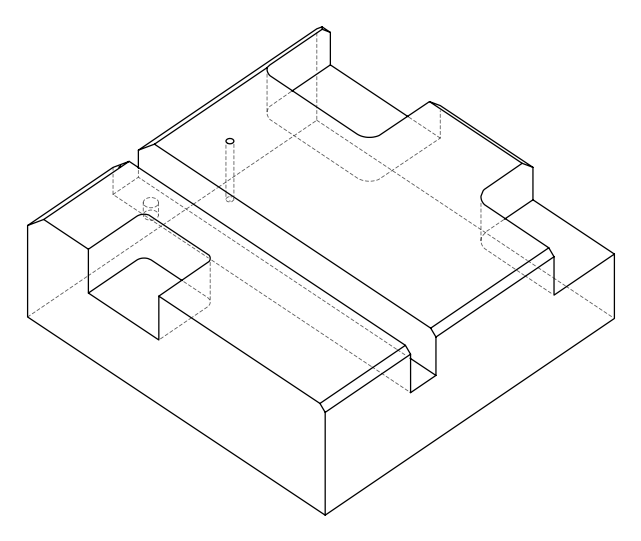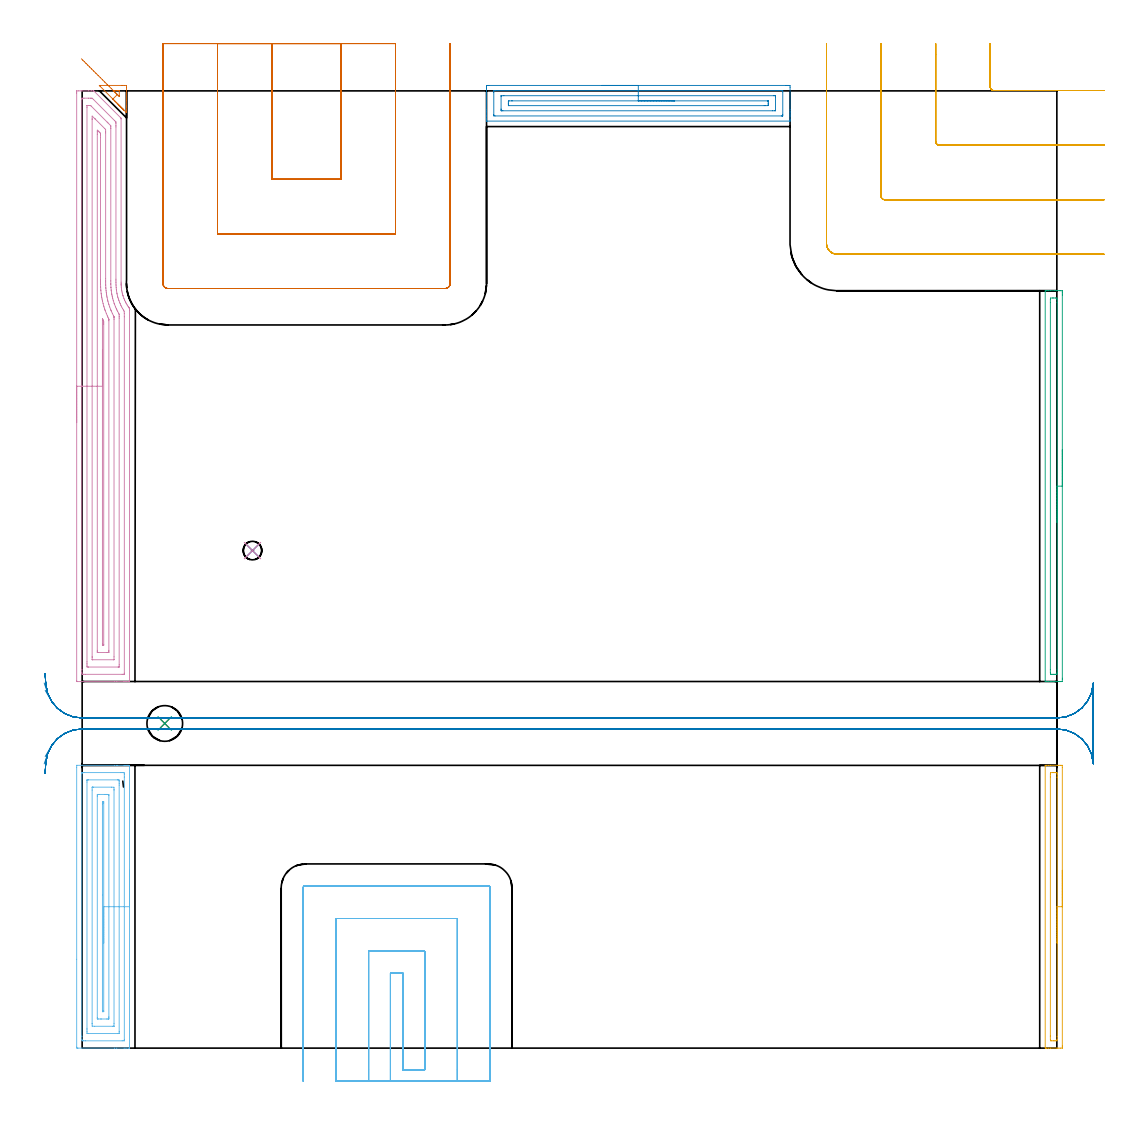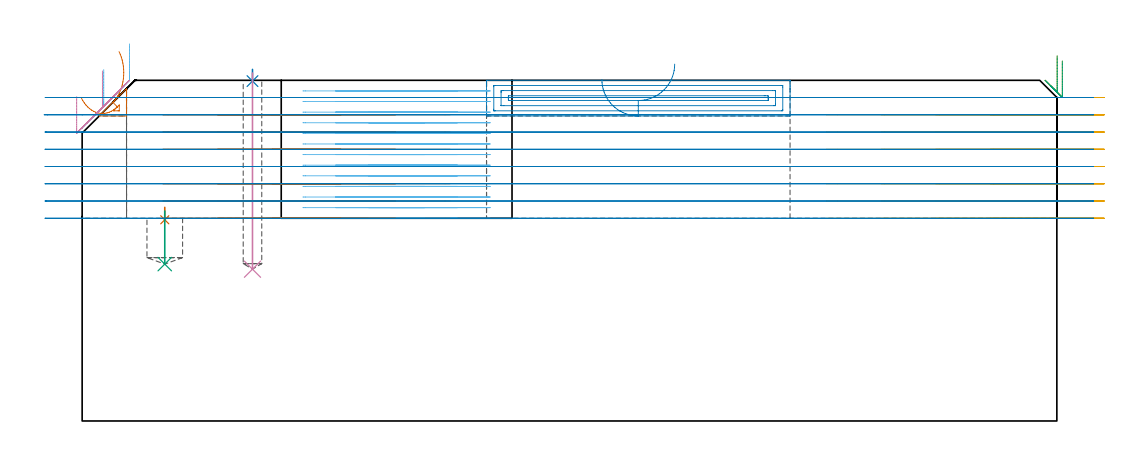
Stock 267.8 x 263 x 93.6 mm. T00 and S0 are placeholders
(PLAN: 14 operations, 6 tool changes, 60.7 min)
(1 SPOT_DRILL | STEP1POCKET | NXT0321_9005460120000 | 0.04 min | 4172 mm3)
(2 SPOT_DRILL_1 | STEP1POCKET_1 | NXT0321_9005460120000 | 0.03 min | 0 mm3)
(3 DRILL_BLIND_HOLE_INTO_CENTER | STEP1POCKET | NXT0301_069 | 0.07 min | 911 mm3)
(4 DRILL_BLIND_HOLE_INTO_CENTER_1 | STEP1POCKET_1 | UGT0301_446 | 0.22 min | 1031 mm3)
(5 AREA_MILL | FG_CHAMFER_SURFACE | UGT0205_001 | 1.42 min | 895 mm3)
(6 AREA_MILL_1 | FG_CHAMFER_SURFACE_1 | UGT0205_001 | 3.92 min | 8918 mm3)
(7 AREA_MILL_2 | FG_CHAMFER_SURFACE_2 | UGT0205_001 | 0.29 min | 833 mm3)
(8 AREA_MILL_3 | FG_CHAMFER_SURFACE_3 | UGT0205_001 | 2.88 min | 4565 mm3)
(9 AREA_MILL_4 | FG_CHAMFER_SURFACE_4 | UGT0205_001 | 1.89 min | 1258 mm3)
(10 AREA_MILL_5 | FG_CHAMFER_SURFACE_5 | UGT0205_001 | 7.41 min | 17303 mm3)
(11 MILL_CORNER_NOTCH_RECTANGULAR | CORNER_NOTCH_RECTANGULAR | UGT0201_094 | Follow Part, ap 5, ae 75% | 6.46 min | 150840 mm3)
(12 MILL_SLOT | SLOT_PARTIAL_RECTANGULAR | NXT0201_011 | Follow Part, ap 3, ae 75% | 15.15 min | 120886 mm3)
(13 MILL_SLOT_1 | SLOT_PARTIAL_RECTANGULAR_1 | UGT0201_094 | Follow Part, ap 5, ae 75% | 10.81 min | 238232 mm3)
(14 MILL_RECTANGULAR_SLOT | SLOT_RECTANGULAR | UGT0201_094 | Follow Part, ap 5, ae 75% | 10.08 min | 227685 mm3)
(TOOL NXT0321_9005460120000 | NC Spot Drill, 142deg, 12mm, Carbide, Uncoated | D12 PA142 FL30 Z2)
(TOOL NXT0301_069 | Carbide Drill 9.8mm [860.1-0980-029A1-MM 2214] | D9.8 PA140 FL47 Z2)
(TOOL UGT0301_446 | Carbide Drill 5.1 mm | D5.1 PA118 FL52 Z2)
(TOOL UGT0205_001 | Chamfer Mill 20 x 3 x 45 deg. | D20 FL50 Z2)
(TOOL UGT0201_094 | End mill 20 mm | D20 FL38 Z4)
(TOOL NXT0201_011 | ENDMILL 12mm [2P460-1200-NA 1630] | D12 FL38 Z6)
(OP 1 SPOT_DRILL)
G17 G21 G94 G90
T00 M6
G54
G17 G0 G90 X22.7 Y89.2 S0 M3
G43 Z103.6 H0
G94 G81 G98 Z55.278 F250. R58.7
G80
M5
M2
(OP 2 SPOT_DRILL_1)
G17 G21 G94 G90
T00 M6
G54
G17 G0 G90 X46.8 Y136.7 S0 M3
G43 Z103.6 H0
G94 G81 G98 Z93.38 F250. R96.6
G80
M5
M2
(OP 3 DRILL_BLIND_HOLE_INTO_CENTER)
G17 G21 G94 G90
T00 M6
G54
G17 G0 G90 X22.7 Y89.2 S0 M3
G43 Z103.6 H1
G94 G81 G98 Z43.1 F250. R57.7
G80
M5
M2
(OP 4 DRILL_BLIND_HOLE_INTO_CENTER_1)
G17 G21 G94 G90
T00 M6
G54
G17 G0 G90 X46.8 Y136.7 S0 M3
G43 Z103.6 H0
G94 G81 G98 Z41.7 F250. R95.6
G80
M5
M2
(OP 5 AREA_MILL)
G17 G21 G94 G90
T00 M6
G54
G17 G0 G90 X269.3 Y48.85 S1061 M3
G43 Z103.6 H0
Z98.9
G94 G1 Y48.812 Z98.028 F250.
Y48.698 Z97.164
Y48.509 Z96.312
Y48.247 Z95.48
Y47.913 Z94.674
Y47.51 Z93.9
Y47.042 Z93.164
Y46.51 Z92.472
Y45.921 Z91.829
Y45.278 Z91.24
Y44.586 Z90.708
Y43.85 Z90.24
Y43.076 Z89.837
Y42.27 Z89.503
Y41.438 Z89.241
Y40.587 Z89.052
Y39.722 Z88.938
Y38.85 Z88.9
X269.299 Y0.573 Z88.901
X269.294 Y0.009
X269.292 Y0.006 Z88.903
X268.73 Y0. Z89.464
X268.096 Z90.101
X267.84 Z90.357
X266.06 Z92.135
X265.547 Z92.651
X264.928 Z93.27
X264.636 Z93.555
X264.603 Y0.009 Z93.588
X264.6 Y0.128 Z93.6
Y77.572
X264.603 Y77.69 Z93.588
X264.634 Y77.692 Z93.558
X264.928 Y77.7 Z93.27
X265.547 Z92.652
X266.06 Z92.135
X268.096 Z90.101
X268.73 Y77.698 Z89.464
X269.292 Y77.695 Z88.903
X269.294 Y77.691 Z88.901
X269.299 Y77.127
X269.3 Y38.85 Z88.9
X267.886 Z90.314
Y3.198
X267.882 Y2.354 Z90.318
X267.88 Y2.314 Z90.32
X267.84 Y2.01 Z90.36
X267.301 Y2.002 Z90.899
X266.95 Z91.25
X266.41 Y2.003 Z91.79
X266.06 Y2.01 Z92.14
X266.021 Y2.354 Z92.179
X266.018 Y2.396 Z92.182
X266.014 Y3.244 Z92.186
Y3.29
Y74.502
X266.018 Y75.346 Z92.182
X266.02 Y75.386 Z92.18
X266.06 Y75.69 Z92.14
X266.599 Y75.698 Z91.601
X266.95 Y75.699 Z91.25
X267.49 Y75.697 Z90.71
X267.84 Y75.69 Z90.36
X267.879 Y75.346 Z90.321
X267.882 Y75.304 Z90.318
X267.886 Y74.456 Z90.314
Y74.41
Y38.85
Y37.978 Z90.352
Y37.114 Z90.466
Y36.262 Z90.655
Y35.43 Z90.917
Y34.624 Z91.251
Y33.85 Z91.654
Y33.114 Z92.123
Y32.422 Z92.654
Y31.779 Z93.243
Y31.19 Z93.886
Y30.659 Z94.578
Y30.19 Z95.314
Y29.787 Z96.088
Y29.453 Z96.894
Y29.191 Z97.726
Y29.002 Z98.578
Y28.888 Z99.443
Y28.85 Z100.314
G0 Z103.6
M5
M2
(OP 6 AREA_MILL_1)
G17 G21 G94 G90
T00 M6
G54
G17 G0 G90 X13. Y48.853 S1061 M3
G43 Z103.6 H0
G94 G1 Y48.815 Z102.728 F250.
Y48.701 Z101.863
Y48.512 Z101.012
Y48.25 Z100.18
Y47.916 Z99.374
Y47.513 Z98.6
Y47.045 Z97.864
Y46.514 Z97.172
Y45.924 Z96.529
Y45.281 Z95.939
Y44.589 Z95.408
Y43.853 Z94.94
Y43.079 Z94.537
Y42.273 Z94.203
Y41.441 Z93.941
Y40.59 Z93.752
Y39.725 Z93.638
Y38.853 Z93.6
Y0.128
X12.997 Y0.01 Z93.588
X12.965 Y0.008 Z93.557
X12.669 Y0. Z93.268
X12.049 Z92.648
X11.536 Z92.131
X9.499 Z90.097
X8.866 Z89.46
X-1.161 Z79.436
X-1.245 Y0.001 Z79.352
X-1.491 Y0.01 Z79.105
X-1.499 Y0.256 Z79.099
X-1.5 Y24.397 Z79.1
Y77.127
X-1.498 Y77.698 Z79.099
X-1.497 Y77.699 Z79.1
X8.866 Y77.7 Z89.46
X9.499 Z90.097
X9.756 Z90.353
X11.536 Z92.131
X12.049 Z92.648
X12.426 Z93.025
X12.67 Z93.269
X12.965 Y77.693 Z93.557
X12.976 Y77.69 Z93.567
X12.995 Y77.624 Z93.591
X13. Y77.572 Z93.6
Y38.853
X11.586 Z92.186
X11.585 Y2.304 Z92.185
X11.584 Y2.255 Z92.184
X11.581 Y2.156 Z92.181
X11.574 Y2.01 Z92.174
X11.536 Y2.008 Z92.136
X10.998 Y2.001 Z91.598
X0.854 Z81.454
X0.314 Y2.003 Z80.914
X-0.036 Y2.01 Z80.564
X-0.079 Y2.354 Z80.521
X-0.082 Y2.399 Z80.518
X-0.086 Y3.244 Z80.514
Y3.293
Y75.396
X-0.085 Y75.446 Z80.515
X-0.081 Y75.544 Z80.519
X-0.074 Y75.69 Z80.526
X-0.036 Y75.692 Z80.564
X0.502 Y75.699 Z81.102
X10.646 Z91.246
X11.186 Y75.697 Z91.786
X11.536 Y75.69 Z92.136
X11.579 Y75.346 Z92.179
X11.582 Y75.301 Z92.182
X11.586 Y74.456 Z92.186
Y74.407
Y38.853
X10.171 Z90.771
Y4.609
X10.169 Y4.134 Z90.769
X10.167 Y4.031 Z90.767
X10.165 Y4.014 Z90.765
X10.112 Y4.008 Z90.712
X10.024 Y4.003 Z90.624
X9.889 Y4. Z90.489
X9.756 Z90.356
X1.744 Y4.001 Z82.344
X1.61 Y4.003 Z82.21
X1.349 Y4.01 Z81.949
X1.335 Y4.134 Z81.935
X1.331 Y4.547 Z81.931
X1.329 Y5.024 Z81.929
X1.328 Y5.44 Z81.928
X1.329 Y73.091 Z81.929
X1.331 Y73.566 Z81.931
X1.333 Y73.669 Z81.933
X1.335 Y73.686 Z81.935
X1.388 Y73.692 Z81.988
X1.476 Y73.697 Z82.076
X1.611 Y73.7 Z82.211
X1.744 Z82.344
X9.756 Y73.699 Z90.356
X9.89 Y73.697 Z90.49
X10.151 Y73.69 Z90.751
X10.164 Y73.566 Z90.764
X10.169 Y73.153 Z90.769
X10.171 Y72.676 Z90.771
Y72.26
Y38.853
X8.757 Z89.357
Y6.804
X8.751 Y6.029 Z89.351
X8.749 Y6.01 Z89.349
X8.729 Y6.006 Z89.329
X8.679 Y6.002 Z89.279
X8.579 Y6. Z89.179
X8.378 Z88.978
X3.437 Y6.002 Z84.037
X2.75 Y6.027 Z83.35
X2.743 Y6.695 Z83.343
Y6.804
Y70.896
X2.749 Y71.671 Z83.349
X2.751 Y71.69 Z83.351
X2.771 Y71.694 Z83.371
X2.821 Y71.698 Z83.421
X2.921 Y71.7 Z83.521
X3.122 Z83.722
X8.063 Y71.698 Z88.663
X8.75 Y71.673 Z89.35
X8.757 Y71.005 Z89.357
Y70.896
Y38.853
X7.343 Z87.943
Y8.585
X7.342 Y8.328 Z87.942
X7.337 Y8.07 Z87.937
X7.334 Y8.01 Z87.934
X7.304 Y8.005 Z87.904
X7.231 Y8.002 Z87.831
X7.085 Y8. Z87.685
X6.78 Z87.38
X5.305 Z85.905
X4.999 Z85.599
X4.415 Y8.005 Z85.015
X4.221 Y8.01 Z84.821
X4.164 Y8.026 Z84.764
X4.16 Y8.155 Z84.76
X4.158 Y8.327 Z84.758
X4.157 Y69.115 Z84.757
X4.158 Y69.372 Z84.758
X4.163 Y69.63 Z84.763
X4.166 Y69.691 Z84.766
X4.196 Y69.695 Z84.796
X4.269 Y69.698 Z84.869
X4.415 Y69.7 Z85.015
X4.72 Z85.32
X6.195 Z86.795
X6.501 Z87.101
X7.085 Y69.695 Z87.685
X7.279 Y69.69 Z87.879
X7.336 Y69.674 Z87.936
X7.34 Y69.545 Z87.94
X7.342 Y69.373 Z87.942
X7.343 Y38.853 Z87.943
X5.929 Z86.529
X5.928 Y10.219 Z86.528
X5.927 Y10.099 Z86.527
X5.925 Y10.041 Z86.525
X5.923 Y10.019 Z86.523
X5.839 Y10.01 Z86.439
X5.667 Y10.003 Z86.267
X5.594 Y10.007 Z86.194
X5.582 Y10.009 Z86.182
X5.578 Y10.031 Z86.178
X5.574 Y10.096 Z86.174
X5.572 Y10.365 Z86.172
X5.571 Y42.033 Z86.171
X5.572 Y67.068 Z86.172
X5.574 Y67.335 Z86.174
X5.578 Y67.683 Z86.178
X5.834 Y67.696 Z86.434
X5.906 Y67.693 Z86.506
X5.918 Y67.691 Z86.518
X5.922 Y67.669 Z86.522
X5.926 Y67.605 Z86.526
X5.928 Y67.335 Z86.528
X5.929 Y38.853 Z86.529
Y37.982 Z86.567
Y37.117 Z86.681
Y36.265 Z86.87
Y35.433 Z87.132
Y34.627 Z87.466
Y33.853 Z87.869
Y33.117 Z88.337
Y32.425 Z88.868
Y31.782 Z89.458
Y31.193 Z90.101
Y30.662 Z90.793
Y30.193 Z91.529
Y29.79 Z92.303
Y29.456 Z93.109
Y29.194 Z93.941
Y29.005 Z94.792
Y28.891 Z95.657
Y28.853 Z96.529
G0 Z103.6
M5
M2
(OP 7 AREA_MILL_2)
G17 G21 G94 G90
T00 M6
G54
G17 G0 G90 X10.133 Y259.066 S1061 M3
G43 Z103.6 H0
Z101.48
G94 G1 X10.467 Y258.733 Z100.747 F250.
X10.754 Y258.445 Z99.975
X10.993 Y258.207 Z99.17
X11.181 Y258.018 Z98.34
X11.318 Y257.882 Z97.489
X11.401 Y257.799 Z96.624
X11.431 Y257.769 Z95.753
X11.407 Y257.793 Z94.881
X11.329 Y257.871 Z94.016
X11.198 Y258.001 Z93.163
X11.015 Y258.184 Z92.33
X10.782 Y258.418 Z91.522
X10.5 Y258.7 Z90.747
X10.171 Y259.029 Z90.009
X9.797 Y259.402 Z89.314
X9.383 Y259.817 Z88.668
X8.93 Y260.27 Z88.076
X8.442 Y260.758 Z87.542
X5.024 Y264.175 Z84.124
X4.861 Y264.337 Z83.96
X4.726 Y264.477 Z83.821
X4.717 Y264.494 Z83.803
X4.726 Y264.499 Z83.799
X10.968 Y264.5 Z83.8
X11.578 Y264.498 Z83.802
X12.181 Y264.493 Z83.804
X12.193 Y264.492 Z83.806
X12.2 Y263.891 Z84.406
Y260.32 Z87.975
Y258.885 Z89.411
Y258.535 Z89.761
Y257.834 Z90.466
Y257.517 Z90.783
X12.19 Y257.05 Z91.249
X12.058 Y257.148 Z91.151
X12.032 Y257.169 Z91.131
X8.442 Y260.758 Z87.542
X9.665 Y261.985 Z86.315
X9.545 Y262.105 Z86.195
X8.897 Y262.754 Z85.546
X8.659 Y262.998 Z85.302
X8.588 Y263.073 Z85.227
X8.722 Y263.081 Z85.219
X8.811 Y263.084 Z85.216
X9.878 Y263.085 Z85.215
X10.054 Y263.083 Z85.217
X10.17 Y263.079 Z85.221
X10.192 Y263.077 Z85.223
X10.195 Y263.073 Z85.227
X10.198 Y263.056 Z85.244
X10.199 Y262.998 Z85.302
Y261.698 Z86.602
X10.195 Y261.56 Z86.74
X10.191 Y261.472 Z86.828
X10.043 Y261.615 Z86.685
X9.79 Y261.86 Z86.44
X9.665 Y261.985 Z86.315
X9.145 Y262.503 Z85.843
X8.598 Y263.048 Z85.438
X8.028 Y263.616 Z85.101
X7.439 Y264.203 Z84.835
X6.836 Y264.803 Z84.643
X6.224 Y265.414 Z84.526
X5.606 Y266.029 Z84.485
X4.989 Y266.644 Z84.52
X4.376 Y267.254 Z84.63
X3.772 Y267.856 Z84.816
X3.182 Y268.444 Z85.075
X2.61 Y269.014 Z85.406
X2.061 Y269.561 Z85.806
X1.538 Y270.081 Z86.272
X1.046 Y270.571 Z86.801
X0.589 Y271.027 Z87.388
X0.17 Y271.444 Z88.029
X-0.208 Y271.821 Z88.719
G0 Z103.6
M5
M2
(OP 8 AREA_MILL_3)
G17 G21 G94 G90
T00 M6
G54
G17 G0 G90 X142.8 Y264.5 S1061 M3
G43 Z103.6 H0
Z93.8
G94 G1 X142.838 Z92.928 F250.
X142.952 Z92.064
X143.141 Z91.212
X143.403 Z90.38
X143.737 Z89.574
X144.14 Z88.8
X144.609 Z88.064
X145.14 Z87.372
X145.729 Z86.729
X146.372 Z86.14
X147.064 Z85.608
X147.8 Z85.14
X148.574 Z84.737
X149.38 Z84.403
X150.212 Z84.141
X151.064 Z83.952
X151.928 Z83.838
X152.8 Z83.8
X193.398
X193.885 Y264.499 Z83.801
X194.367 Y264.495 Z83.803
X194.491 Y264.492 Z83.806
X194.5 Y264.018 Z84.279
Y257.833 Z90.462
Y257.283 Z91.014
Y256.949 Z91.347
Y256.399 Z91.897
Y256.065 Z92.229
Y255.063 Z93.236
X194.493 Y254.714 Z93.577
X194.491 Y254.703 Z93.588
X194.331 Y254.7 Z93.6
X111.269
X111.108 Y254.702 Z93.588
X111.1 Y254.715 Z93.576
Y255.064 Z93.236
Y255.398 Z92.901
Y256.065 Z92.229
Y257.283 Z91.014
Y257.833 Z90.462
Y263.743 Z84.554
X111.103 Y264.018 Z84.279
X111.109 Y264.492 Z83.806
X111.233 Y264.495 Z83.803
X111.715 Y264.5 Z83.8
X152.8
Y263.086 Z85.214
X192.148 Y263.085 Z85.215
X192.487 Y263.079 Z85.221
X192.493 Y262.97 Z85.33
X192.499 Y262.738 Z85.562
Y256.553 Z91.747
X192.49 Y256.156 Z92.144
X192.485 Y256.12 Z92.18
X192.467 Y256.118 Z92.182
X192.415 Y256.115 Z92.185
X192.31 Y256.114 Z92.186
X192.099
X113.452 Y256.115 Z92.185
X113.113 Y256.121 Z92.179
X113.107 Y256.23 Z92.07
X113.101 Y256.462 Z91.838
Y262.647 Z85.653
X113.11 Y263.045 Z85.255
X113.115 Y263.08 Z85.22
X113.133 Y263.082 Z85.218
X113.185 Y263.085 Z85.215
X113.291 Y263.086 Z85.214
X113.502
X152.8
Y261.672 Z86.628
X190.005 Y261.671 Z86.629
X190.312 Y261.67 Z86.63
X190.414 Y261.668 Z86.632
X190.487 Y261.665 Z86.635
X190.493 Y261.553 Z86.747
X190.498 Y261.367 Z86.933
X190.5 Y261.182 Z87.118
X190.499 Y257.648 Z90.652
X190.495 Y257.585 Z90.715
X190.49 Y257.541 Z90.759
X190.464 Y257.535 Z90.765
X190.312 Y257.533 Z90.767
X189.726 Y257.529 Z90.771
X115.595
X115.288 Y257.53 Z90.77
X115.186 Y257.532 Z90.768
X115.113 Y257.535 Z90.765
X115.108 Y257.647 Z90.653
X115.102 Y257.833 Z90.467
X115.1 Y258.018 Z90.282
X115.101 Y261.552 Z86.748
X115.105 Y261.615 Z86.685
X115.11 Y261.659 Z86.641
X115.136 Y261.665 Z86.635
X115.288 Y261.667 Z86.633
X115.874 Y261.671 Z86.629
X152.8 Y261.672 Z86.628
Y260.257 Z88.043
X188.382
X188.433 Y260.256 Z88.044
X188.469 Y260.254 Z88.046
X188.485 Y260.251 Z88.049
X188.49 Y260.237 Z88.063
X188.495 Y260.034 Z88.266
X188.5 Y259.626 Z88.674
Y259.6 Z88.7
X188.494 Y259.171 Z89.129
X188.49 Y258.963 Z89.337
X188.291 Y258.949 Z89.351
X187.633 Y258.944 Z89.356
X187.404 Y258.943 Z89.357
X117.218
X117.167 Y258.944 Z89.356
X117.131 Y258.946 Z89.354
X117.115 Y258.949 Z89.351
X117.11 Y258.963 Z89.337
X117.105 Y259.166 Z89.134
X117.1 Y259.574 Z88.726
Y259.6 Z88.7
X117.106 Y260.029 Z88.271
X117.11 Y260.237 Z88.063
X117.31 Y260.251 Z88.049
X117.967 Y260.256 Z88.044
X118.196 Y260.257 Z88.043
X152.8
X153.672 Z88.081
X154.537 Z88.195
X155.388 Z88.383
X156.22 Z88.646
X157.026 Z88.98
X157.8 Z89.382
X158.536 Z89.851
X159.228 Z90.382
X159.871 Z90.972
X160.461 Z91.615
X160.992 Z92.307
X161.46 Z93.043
X161.863 Z93.816
X162.197 Z94.622
X162.459 Z95.454
X162.648 Z96.306
X162.762 Z97.171
X162.8 Z98.043
G0 Z103.6
M5
M2
(OP 9 AREA_MILL_4)
G17 G21 G94 G90
T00 M6
G54
G17 G0 G90 X269.3 Y164.4 S1061 M3
G43 Z103.6 H0
Z98.9
G94 G1 Y164.362 Z98.028 F250.
Y164.248 Z97.164
Y164.059 Z96.312
Y163.797 Z95.48
Y163.463 Z94.674
Y163.06 Z93.9
Y162.592 Z93.164
Y162.06 Z92.472
Y161.471 Z91.829
Y160.828 Z91.24
Y160.136 Z90.708
Y159.4 Z90.24
Y158.626 Z89.837
Y157.82 Z89.503
Y156.988 Z89.241
Y156.136 Z89.052
Y155.272 Z88.938
Y154.4 Z88.9
Y101.625
X269.299 Y101.304 Z88.901
X269.293 Y100.74 Z88.903
X269.291 Y100.708 Z88.905
X268.73 Y100.7 Z89.465
X268.442 Z89.753
X267.84 Z90.354
X267.265 Z90.932
X266.95 Z91.246
X266.375 Z91.821
X266.06 Z92.135
X265.45 Z92.75
X265.004 Z93.196
X264.644 Z93.547
X264.602 Y100.709 Z93.588
X264.6 Y100.858 Z93.6
Y207.942
X264.603 Y208.09 Z93.588
X264.642 Y208.093 Z93.549
X265.004 Y208.1 Z93.196
X265.43 Z92.77
X266.06 Z92.135
X267.265 Z90.932
X267.84 Z90.354
X268.442 Z89.753
X268.73 Y208.098 Z89.465
X269.291 Y208.092 Z88.905
X269.293 Y208.06 Z88.903
X269.299 Y207.496 Z88.901
X269.3 Y206.924 Z88.9
Y154.4
X267.886 Z90.314
Y103.935
X267.882 Y103.089 Z90.318
X267.88 Y103.049 Z90.32
X267.84 Y102.71 Z90.36
X267.335 Y102.702 Z90.865
X266.95 Z91.25
X266.445 Y102.703 Z91.755
X266.06 Y102.71 Z92.14
X266.02 Y103.089 Z92.18
X266.017 Y103.132 Z92.183
X266.014 Y103.981 Z92.186
Y104.027
Y204.865
X266.018 Y205.711 Z92.182
X266.02 Y205.751 Z92.18
X266.06 Y206.09 Z92.14
X266.565 Y206.098 Z91.635
X266.95 Z91.25
X267.455 Y206.097 Z90.745
X267.84 Y206.09 Z90.36
X267.88 Y205.711 Z90.32
X267.883 Y205.668 Z90.317
X267.886 Y204.819 Z90.314
Y204.773
Y154.4
Y153.528 Z90.352
Y152.664 Z90.466
Y151.812 Z90.655
Y150.98 Z90.917
Y150.174 Z91.251
Y149.4 Z91.654
Y148.664 Z92.123
Y147.972 Z92.654
Y147.329 Z93.243
Y146.74 Z93.886
Y146.208 Z94.578
Y145.74 Z95.314
Y145.337 Z96.088
Y145.003 Z96.894
Y144.741 Z97.726
Y144.552 Z98.578
Y144.438 Z99.443
Y144.4 Z100.314
G0 Z103.6
M5
M2
(OP 10 AREA_MILL_5)
G17 G21 G94 G90
T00 M6
G54
G17 G0 G90 X-1.5 Y171.85 S1061 M3
G43 Z103.6 H0
Z89.1
G94 G1 Y171.888 Z88.228 F250.
Y172.002 Z87.363
Y172.191 Z86.512
Y172.453 Z85.68
Y172.787 Z84.874
Y173.19 Z84.1
Y173.658 Z83.364
Y174.19 Z82.672
Y174.779 Z82.029
Y175.422 Z81.439
Y176.114 Z80.908
Y176.85 Z80.44
Y177.624 Z80.037
Y178.43 Z79.703
Y179.262 Z79.441
Y180.113 Z79.252
Y180.978 Z79.138
Y181.85 Z79.1
Y262.424
X-1.496 Y262.994
X-1.494 Y262.996 Z79.101
X-0.926 Y263. Z79.668
X-0.297 Z80.3
X-0.036 Z80.561
X1.744 Z82.339
X2.527 Z83.127
X3.079 Z83.679
X3.107 Y262.999 Z83.707
X3.198 Y262.99 Z83.797
X3.388 Y262.812 Z83.988
X10.656 Y255.543 Z91.255
X10.694 Y255.495 Z91.292
X10.7 Y255.302 Z91.3
X10.701 Y210.447
X10.705 Y210. Z91.302
X10.709 Y209.895 Z91.303
X10.711 Y209.808 Z91.309
X10.719 Y209.553 Z91.317
X10.752 Y209.106 Z91.344
X10.763 Y209.005 Z91.354
X10.798 Y208.659 Z91.394
X10.857 Y208.258 Z91.454
X10.863 Y208.212 Z91.461
X10.947 Y207.766 Z91.545
X11.028 Y207.413 Z91.627
X11.05 Y207.318 Z91.649
X11.091 Y207.167 Z91.69
X11.171 Y206.872 Z91.768
X11.2 Y206.779 Z91.796
X11.236 Y206.658 Z91.834
X11.479 Y205.978 Z92.078
X11.663 Y205.529 Z92.261
X11.866 Y205.085 Z92.464
X11.911 Y204.998 Z92.508
X11.992 Y204.838 Z92.59
X12.107 Y204.62 Z92.706
X12.121 Y204.595 Z92.72
X12.357 Y204.191 Z92.956
X12.648 Y203.741 Z93.247
X12.878 Y203.407 Z93.477
X12.885 Y203.398 Z93.484
X12.957 Y203.294 Z93.55
X12.998 Y203.229 Z93.587
X13. Y202.772 Z93.6
Y100.83
X12.997 Y100.71 Z93.588
X12.964 Y100.707 Z93.556
X12.664 Y100.7 Z93.263
X12.058 Z92.657
X11.536 Z92.131
X9.495 Z90.092
X8.866 Z89.46
X-1.242 Y100.701 Z79.355
X-1.492 Y100.71 Z79.105
X-1.499 Y100.958 Z79.099
X-1.5 Y181.85 Z79.1
X-0.086 Z80.514
Y260.693
X-0.085 Y260.743 Z80.515
X-0.081 Y260.842 Z80.519
X-0.074 Y260.99 Z80.526
X-0.036 Y260.992 Z80.564
X0.499 Y260.999 Z81.099
X1.744 Y261. Z82.344
X2.28 Y260.998 Z82.88
X2.634 Y260.991 Z83.234
X2.75 Y260.988 Z83.35
X2.868 Y260.875 Z83.468
X3.105 Y260.644 Z83.705
X8.866 Y254.884 Z89.466
X9.101 Y254.646 Z89.701
X9.218 Y254.525 Z89.818
X9.273 Y254.465 Z89.873
X9.279 Y254.411 Z89.879
X9.283 Y253.994 Z89.883
X9.285 Y253.521 Z89.885
X9.286 Y253.101 Z89.886
Y211.255
X9.288 Y210.786 Z89.888
X9.291 Y210.36 Z89.891
X9.298 Y209.895 Z89.898
X9.313 Y209.448 Z89.913
X9.341 Y209.005 Z89.941
X9.392 Y208.479 Z89.992
X9.439 Y208.115 Z90.039
X9.552 Y207.428 Z90.152
X9.592 Y207.224 Z90.192
X9.756 Y206.508 Z90.356
X9.819 Y206.271 Z90.419
X9.969 Y205.79 Z90.569
X10.092 Y205.444 Z90.692
X10.284 Y204.915 Z90.884
X10.436 Y204.553 Z91.036
X10.646 Y204.079 Z91.246
X10.78 Y203.797 Z91.38
X10.807 Y203.743 Z91.407
X10.849 Y203.663 Z91.449
X11.094 Y203.214 Z91.694
X11.36 Y202.773 Z91.96
X11.536 Y202.481 Z92.136
X11.581 Y201.882 Z92.181
X11.583 Y201.835 Z92.183
X11.586 Y200.992 Z92.186
Y200.942
X11.585 Y103.007 Z92.185
Y102.957
X11.581 Y102.858 Z92.181
X11.574 Y102.71 Z92.174
X11.536 Y102.708 Z92.136
X11.001 Y102.701 Z91.601
X0.854 Z81.454
X0.317 Y102.703 Z80.917
X-0.036 Y102.71 Z80.564
X-0.079 Y103.056 Z80.521
X-0.082 Y103.102 Z80.518
X-0.086 Y103.947 Z80.514
Y103.996
Y181.85
X1.328 Z81.928
X1.329 Y258.388 Z81.929
X1.331 Y258.863 Z81.931
X1.333 Y258.966 Z81.933
X1.335 Y258.984 Z81.935
X1.38 Y258.99 Z81.98
X1.47 Y258.995 Z82.07
X1.608 Y258.999 Z82.208
X1.744 Z82.344
X1.881 Y258.997 Z82.481
X2.155 Y258.99 Z82.755
X2.306 Y258.983 Z82.906
X2.349 Y258.944 Z82.949
X2.436 Y258.863 Z83.036
X6.889 Y254.411 Z87.489
X7.085 Y254.215 Z87.685
X7.771 Y253.521 Z88.371
X7.865 Y253.418 Z88.465
X7.867 Y253.324 Z88.467
X7.869 Y253.128 Z88.469
X7.871 Y252.735 Z88.471
Y252.631
X7.873 Y210.786 Z88.473
X7.878 Y209.993 Z88.478
X7.88 Y209.895 Z88.48
X7.912 Y209.068 Z88.512
X7.917 Y209.005 Z88.517
X7.975 Y208.293 Z88.575
X7.995 Y208.115 Z88.595
X7.998 Y208.092 Z88.598
X8.131 Y207.224 Z88.731
X8.162 Y207.038 Z88.762
X8.236 Y206.655 Z88.836
X8.31 Y206.334 Z88.91
X8.415 Y205.894 Z89.015
X8.538 Y205.444 Z89.138
X8.794 Y204.625 Z89.394
X8.819 Y204.553 Z89.419
X8.866 Y204.428 Z89.466
X9.166 Y203.663 Z89.766
X9.393 Y203.136 Z89.993
X9.568 Y202.773 Z90.168
X9.756 Y202.403 Z90.356
X10.038 Y201.882 Z90.638
X10.15 Y201.678 Z90.75
X10.164 Y201.474 Z90.764
X10.168 Y200.992 Z90.768
X10.171 Y200.577 Z90.771
Y105.312
X10.169 Y104.837 Z90.769
X10.167 Y104.734 Z90.767
X10.165 Y104.716 Z90.765
X10.12 Y104.71 Z90.72
X10.029 Y104.705 Z90.629
X9.892 Y104.701 Z90.492
X1.744 Z82.344
X1.607 Y104.703 Z82.207
X1.34 Y104.71 Z81.94
X1.335 Y104.837 Z81.935
X1.331 Y105.25 Z81.931
X1.329 Y105.727 Z81.929
X1.328 Y106.143 Z81.928
Y181.85
X2.743 Z83.343
Y255.193
Y255.302
X2.75 Y256.077 Z83.35
X3.524 Y255.326 Z84.124
X3.55 Y255.302 Z84.15
X6.219 Y252.631 Z86.819
X6.45 Y252.376 Z87.05
X6.455 Y251.74 Z87.055
X6.457 Y251.479 Z87.057
X6.458 Y211.413 Z87.058
X6.459 Y210.786 Z87.059
X6.461 Y210.52 Z87.061
X6.469 Y209.895 Z87.069
X6.477 Y209.614 Z87.077
X6.503 Y209.005 Z87.103
X6.525 Y208.675 Z87.125
X6.573 Y208.115 Z87.173
X6.619 Y207.691 Z87.219
X6.687 Y207.224 Z87.287
X6.778 Y206.641 Z87.378
X6.834 Y206.334 Z87.434
X7.006 Y205.523 Z87.606
X7.025 Y205.444 Z87.625
X7.085 Y205.198 Z87.685
X7.27 Y204.553 Z87.87
X7.351 Y204.287 Z87.951
X7.56 Y203.663 Z88.16
X7.839 Y202.909 Z88.439
X7.893 Y202.773 Z88.493
X7.975 Y202.575 Z88.575
X8.289 Y201.882 Z88.889
X8.581 Y201.276 Z89.181
X8.726 Y200.992 Z89.326
X8.75 Y200.94 Z89.35
X8.753 Y200.894 Z89.353
X8.755 Y200.796 Z89.355
X8.757 Y200.601 Z89.357
Y200.21
Y107.508
X8.752 Y106.731 Z89.352
X8.751 Y106.71 Z89.351
X8.732 Y106.707 Z89.332
X8.682 Y106.703 Z89.282
X8.581 Y106.701 Z89.181
X2.902 Z83.502
X2.812 Y106.703 Z83.412
X2.767 Y106.707 Z83.367
X2.75 Y106.71 Z83.35
X2.749 Y106.722 Z83.349
X2.743 Y107.399 Z83.343
Y107.508
Y181.85
X4.157 Z84.757
Y251.108
X4.161 Y251.74 Z84.761
X4.163 Y251.992 Z84.763
X4.174 Y252.216 Z84.774
X4.415 Y251.982 Z85.015
X4.658 Y251.74 Z85.258
X4.904 Y251.485 Z85.504
X5.036 Y251.342 Z85.636
X5.039 Y251.269 Z85.639
X5.042 Y251.113 Z85.642
X5.043 Y250.85 Z85.643
Y250.222
X5.044 Y211.046 Z85.644
X5.045 Y210.786 Z85.645
X5.05 Y210.15 Z85.65
X5.055 Y209.895 Z85.655
X5.075 Y209.235 Z85.675
X5.086 Y209.005 Z85.686
X5.131 Y208.288 Z85.731
X5.146 Y208.115 Z85.746
X5.228 Y207.301 Z85.828
X5.238 Y207.224 Z85.838
X5.305 Y206.766 Z85.905
X5.372 Y206.334 Z85.972
X5.385 Y206.253 Z85.985
X5.468 Y205.813 Z86.068
X5.546 Y205.444 Z86.146
X5.613 Y205.136 Z86.213
X5.752 Y204.553 Z86.352
X5.918 Y203.94 Z86.518
X6.002 Y203.663 Z86.602
X6.195 Y203.052 Z86.795
X6.29 Y202.773 Z86.89
X6.342 Y202.626 Z86.942
X6.631 Y201.882 Z87.231
X6.943 Y201.134 Z87.543
X7.006 Y200.992 Z87.606
X7.085 Y200.817 Z87.685
X7.313 Y200.331 Z87.913
X7.336 Y200.254 Z87.936
X7.339 Y200.187 Z87.939
X7.341 Y200.102 Z87.941
X7.343 Y199.844 Z87.943
Y109.289
X7.341 Y109.032 Z87.941
X7.337 Y108.773 Z87.937
X7.336 Y108.71 Z87.936
X7.305 Y108.707 Z87.905
X7.232 Y108.703 Z87.832
X7.085 Y108.701 Z87.685
X6.783 Y108.7 Z87.383
X4.415 Z85.015
X4.219 Y108.701 Z84.819
X4.184 Y108.702 Z84.784
X4.167 Y108.705 Z84.767
X4.164 Y108.709 Z84.764
X4.161 Y108.722 Z84.761
X4.158 Y108.859 Z84.758
X4.157 Y109.031 Z84.757
Y109.289
Y181.85
X5.571 Z86.171
Y200.307
X5.572 Y200.366 Z86.172
X5.575 Y200.423 Z86.175
X5.577 Y200.44 Z86.177
X5.584 Y200.426 Z86.184
X5.677 Y200.223 Z86.277
X5.731 Y200.102 Z86.331
X5.87 Y199.777 Z86.47
X5.922 Y199.654 Z86.522
X5.925 Y199.481 Z86.525
X5.928 Y199.211 Z86.528
X5.929 Y198.853 Z86.529
Y110.922
X5.927 Y110.802 Z86.527
X5.925 Y110.744 Z86.525
X5.922 Y110.718 Z86.522
X5.916 Y110.71 Z86.516
X5.854 Y110.707 Z86.454
X5.672 Y110.702 Z86.272
X5.595 Y110.707 Z86.195
X5.582 Y110.709 Z86.182
X5.578 Y110.733 Z86.178
X5.574 Y110.8 Z86.174
X5.572 Y111.069 Z86.172
X5.571 Y181.85 Z86.171
Y182.722 Z86.209
Y183.586 Z86.323
Y184.438 Z86.512
Y185.27 Z86.774
Y186.076 Z87.108
Y186.85 Z87.511
Y187.586 Z87.98
Y188.278 Z88.511
Y188.921 Z89.1
Y189.51 Z89.743
Y190.041 Z90.435
Y190.51 Z91.171
Y190.913 Z91.945
Y191.247 Z92.751
Y191.509 Z93.583
Y191.698 Z94.435
Y191.812 Z95.299
Y191.85 Z96.171
G0 Z103.6
M5
M2
(OP 11 MILL_CORNER_NOTCH_RECTANGULAR)
G17 G21 G94 G90
T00 M6
G54
G17 G0 G90 X249.5 Y276. S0 M3
G43 Z103.6 H0
Z88.863
G94 G1 Y273. F250.
Y264.095 F500.
G3 X250.495 Y263.1 R1.
G1 X277.8
X280.8 F250.
G0 Z103.6
X234.5 Y276.
Z88.863
G1 Y273.
Y249.096 F500.
G3 X235.496 Y248.1 R1.
G1 X277.8
X280.8 F250.
G0 Z103.6
X219.5 Y276.
Z88.863
G1 Y273.
Y234.096 F500.
G3 X220.496 Y233.1 R1.
G1 X277.8
X280.8 F250.
G0 Z103.6
X204.5 Y276.
Z88.863
G1 Y273.
Y221.1 F500.
G3 X207.5 Y218.1 R3.
G1 X277.8
X280.8 F250.
G0 Z103.6
X249.5 Y276.
Z84.125
G1 Y273.
Y264.095 F500.
G3 X250.495 Y263.1 R1.
G1 X277.8
X280.8 F250.
G0 Z103.6
X234.5 Y276.
Z84.125
G1 Y273.
Y249.096 F500.
G3 X235.496 Y248.1 R1.
G1 X277.8
X280.8 F250.
G0 Z103.6
X219.5 Y276.
Z84.125
G1 Y273.
Y234.096 F500.
G3 X220.496 Y233.1 R1.
G1 X277.8
X280.8 F250.
G0 Z103.6
X204.5 Y276.
Z84.125
G1 Y273.
Y221.1 F500.
G3 X207.5 Y218.1 R3.
G1 X277.8
X280.8 F250.
G0 Z103.6
X249.5 Y276.
Z79.388
G1 Y273.
Y264.095 F500.
G3 X250.495 Y263.1 R1.
G1 X277.8
X280.8 F250.
G0 Z103.6
X234.5 Y276.
Z79.388
G1 Y273.
Y249.096 F500.
G3 X235.496 Y248.1 R1.
G1 X277.8
X280.8 F250.
G0 Z103.6
X219.5 Y276.
Z79.388
G1 Y273.
Y234.096 F500.
G3 X220.496 Y233.1 R1.
G1 X277.8
X280.8 F250.
G0 Z103.6
X204.5 Y276.
Z79.388
G1 Y273.
Y221.1 F500.
G3 X207.5 Y218.1 R3.
G1 X277.8
X280.8 F250.
G0 Z103.6
X249.5 Y276.
Z74.65
G1 Y273.
Y264.095 F500.
G3 X250.495 Y263.1 R1.
G1 X277.8
X280.8 F250.
G0 Z103.6
X234.5 Y276.
Z74.65
G1 Y273.
Y249.096 F500.
G3 X235.496 Y248.1 R1.
G1 X277.8
X280.8 F250.
G0 Z103.6
X219.5 Y276.
Z74.65
G1 Y273.
Y234.096 F500.
G3 X220.496 Y233.1 R1.
G1 X277.8
X280.8 F250.
G0 Z103.6
X204.5 Y276.
Z74.65
G1 Y273.
Y221.1 F500.
G3 X207.5 Y218.1 R3.
G1 X277.8
X280.8 F250.
G0 Z103.6
X249.5 Y276.
Z69.913
G1 Y273.
Y264.095 F500.
G3 X250.495 Y263.1 R1.
G1 X277.8
X280.8 F250.
G0 Z103.6
X234.5 Y276.
Z69.913
G1 Y273.
Y249.096 F500.
G3 X235.496 Y248.1 R1.
G1 X277.8
X280.8 F250.
G0 Z103.6
X219.5 Y276.
Z69.913
G1 Y273.
Y234.096 F500.
G3 X220.496 Y233.1 R1.
G1 X277.8
X280.8 F250.
G0 Z103.6
X204.5 Y276.
Z69.913
G1 Y273.
Y221.1 F500.
G3 X207.5 Y218.1 R3.
G1 X277.8
X280.8 F250.
G0 Z103.6
X249.5 Y276.
Z65.175
G1 Y273.
Y264.095 F500.
G3 X250.495 Y263.1 R1.
G1 X277.8
X280.8 F250.
G0 Z103.6
X234.5 Y276.
Z65.175
G1 Y273.
Y249.096 F500.
G3 X235.496 Y248.1 R1.
G1 X277.8
X280.8 F250.
G0 Z103.6
X219.5 Y276.
Z65.175
G1 Y273.
Y234.096 F500.
G3 X220.496 Y233.1 R1.
G1 X277.8
X280.8 F250.
G0 Z103.6
X204.5 Y276.
Z65.175
G1 Y273.
Y221.1 F500.
G3 X207.5 Y218.1 R3.
G1 X277.8
X280.8 F250.
G0 Z103.6
X249.5 Y276.
Z60.438
G1 Y273.
Y264.095 F500.
G3 X250.495 Y263.1 R1.
G1 X277.8
X280.8 F250.
G0 Z103.6
X234.5 Y276.
Z60.438
G1 Y273.
Y249.096 F500.
G3 X235.496 Y248.1 R1.
G1 X277.8
X280.8 F250.
G0 Z103.6
X219.5 Y276.
Z60.438
G1 Y273.
Y234.096 F500.
G3 X220.496 Y233.1 R1.
G1 X277.8
X280.8 F250.
G0 Z103.6
X204.5 Y276.
Z60.438
G1 Y273.
Y221.1 F500.
G3 X207.5 Y218.1 R3.
G1 X277.8
X280.8 F250.
G0 Z103.6
X249.5 Y276.
Z55.7
G1 Y273.
Y264.095 F500.
G3 X250.495 Y263.1 R1.
G1 X277.8
X280.8 F250.
G0 Z103.6
X234.5 Y276.
Z55.7
G1 Y273.
Y249.096 F500.
G3 X235.496 Y248.1 R1.
G1 X277.8
X280.8 F250.
G0 Z103.6
X219.5 Y276.
Z55.7
G1 Y273.
Y234.096 F500.
G3 X220.496 Y233.1 R1.
G1 X277.8
X280.8 F250.
G0 Z103.6
X204.5 Y276.
Z55.7
G1 Y273.
Y221.1 F500.
G3 X207.5 Y218.1 R3.
G1 X277.8
X280.8 F250.
G0 Z103.6
M5
M2
(OP 12 MILL_SLOT)
G17 G21 G94 G90
T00 M6
G54
G17 G0 G90 X84.7 Y-9. S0 M3
G43 Z103.6 H1
Z90.685
G94 G1 Y-6. F250.
Y20.6 F500.
X88.1
Y-6.
X94.1
Y26.6
X78.7
Y-6.
Y-9. F250.
X103.1
Y-6.
Y35.6 F500.
X69.7
Y-6.
Y-9. F250.
X112.1
Y-6.
Y44. F500.
G3 X111.5 Y44.6 R0.6
G1 X61.3
G3 X60.7 Y44. R0.6
G1 Y-6.
Y-9. F250.
G0 X84.7 Z87.769
G1 Y-6.
Y20.6 F500.
X88.1
Y-6.
X94.1
Y26.6
X78.7
Y-6.
Y-9. F250.
X103.1
Y-6.
Y35.6 F500.
X69.7
Y-6.
Y-9. F250.
X112.1
Y-6.
Y44. F500.
G3 X111.5 Y44.6 R0.6
G1 X61.3
G3 X60.7 Y44. R0.6
G1 Y-6.
Y-9. F250.
G0 X84.7 Z84.854
G1 Y-6.
Y20.6 F500.
X88.1
Y-6.
X94.1
Y26.6
X78.7
Y-6.
Y-9. F250.
X103.1
Y-6.
Y35.6 F500.
X69.7
Y-6.
Y-9. F250.
X112.1
Y-6.
Y44. F500.
G3 X111.5 Y44.6 R0.6
G1 X61.3
G3 X60.7 Y44. R0.6
G1 Y-6.
Y-9. F250.
G0 X84.7 Z81.938
G1 Y-6.
Y20.6 F500.
X88.1
Y-6.
X94.1
Y26.6
X78.7
Y-6.
Y-9. F250.
X103.1
Y-6.
Y35.6 F500.
X69.7
Y-6.
Y-9. F250.
X112.1
Y-6.
Y44. F500.
G3 X111.5 Y44.6 R0.6
G1 X61.3
G3 X60.7 Y44. R0.6
G1 Y-6.
Y-9. F250.
G0 X84.7 Z79.023
G1 Y-6.
Y20.6 F500.
X88.1
Y-6.
X94.1
Y26.6
X78.7
Y-6.
Y-9. F250.
X103.1
Y-6.
Y35.6 F500.
X69.7
Y-6.
Y-9. F250.
X112.1
Y-6.
Y44. F500.
G3 X111.5 Y44.6 R0.6
G1 X61.3
G3 X60.7 Y44. R0.6
G1 Y-6.
Y-9. F250.
G0 X84.7 Z76.108
G1 Y-6.
Y20.6 F500.
X88.1
Y-6.
X94.1
Y26.6
X78.7
Y-6.
Y-9. F250.
X103.1
Y-6.
Y35.6 F500.
X69.7
Y-6.
Y-9. F250.
X112.1
Y-6.
Y44. F500.
G3 X111.5 Y44.6 R0.6
G1 X61.3
G3 X60.7 Y44. R0.6
G1 Y-6.
Y-9. F250.
G0 X84.7 Z73.192
G1 Y-6.
Y20.6 F500.
X88.1
Y-6.
X94.1
Y26.6
X78.7
Y-6.
Y-9. F250.
X103.1
Y-6.
Y35.6 F500.
X69.7
Y-6.
Y-9. F250.
X112.1
Y-6.
Y44. F500.
G3 X111.5 Y44.6 R0.6
G1 X61.3
G3 X60.7 Y44. R0.6
G1 Y-6.
Y-9. F250.
G0 X84.7 Z70.277
G1 Y-6.
Y20.6 F500.
X88.1
Y-6.
X94.1
Y26.6
X78.7
Y-6.
Y-9. F250.
X103.1
Y-6.
Y35.6 F500.
X69.7
Y-6.
Y-9. F250.
X112.1
Y-6.
Y44. F500.
G3 X111.5 Y44.6 R0.6
G1 X61.3
G3 X60.7 Y44. R0.6
G1 Y-6.
Y-9. F250.
G0 X84.7 Z67.362
G1 Y-6.
Y20.6 F500.
X88.1
Y-6.
X94.1
Y26.6
X78.7
Y-6.
Y-9. F250.
X103.1
Y-6.
Y35.6 F500.
X69.7
Y-6.
Y-9. F250.
X112.1
Y-6.
Y44. F500.
G3 X111.5 Y44.6 R0.6
G1 X61.3
G3 X60.7 Y44. R0.6
G1 Y-6.
Y-9. F250.
G0 X84.7 Z64.446
G1 Y-6.
Y20.6 F500.
X88.1
Y-6.
X94.1
Y26.6
X78.7
Y-6.
Y-9. F250.
X103.1
Y-6.
Y35.6 F500.
X69.7
Y-6.
Y-9. F250.
X112.1
Y-6.
Y44. F500.
G3 X111.5 Y44.6 R0.6
G1 X61.3
G3 X60.7 Y44. R0.6
G1 Y-6.
Y-9. F250.
G0 X84.7 Z61.531
G1 Y-6.
Y20.6 F500.
X88.1
Y-6.
X94.1
Y26.6
X78.7
Y-6.
Y-9. F250.
X103.1
Y-6.
Y35.6 F500.
X69.7
Y-6.
Y-9. F250.
X112.1
Y-6.
Y44. F500.
G3 X111.5 Y44.6 R0.6
G1 X61.3
G3 X60.7 Y44. R0.6
G1 Y-6.
Y-9. F250.
G0 X84.7 Z58.615
G1 Y-6.
Y20.6 F500.
X88.1
Y-6.
X94.1
Y26.6
X78.7
Y-6.
Y-9. F250.
X103.1
Y-6.
Y35.6 F500.
X69.7
Y-6.
Y-9. F250.
X112.1
Y-6.
Y44. F500.
G3 X111.5 Y44.6 R0.6
G1 X61.3
G3 X60.7 Y44. R0.6
G1 Y-6.
Y-9. F250.
G0 X84.7 Z55.7
G1 Y-6.
Y20.6 F500.
X88.1
Y-6.
X94.1
Y26.6
X78.7
Y-6.
Y-9. F250.
X103.1
Y-6.
Y35.6 F500.
X69.7
Y-6.
Y-9. F250.
X112.1
Y-6.
Y44. F500.
G3 X111.5 Y44.6 R0.6
G1 X61.3
G3 X60.7 Y44. R0.6
G1 Y-6.
Y-9. F250.
G0 Z103.6
M5
M2
(OP 13 MILL_SLOT_1)
G17 G21 G94 G90
T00 M6
G54
G17 G0 G90 X52.2 Y276. S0 M3
G43 Z103.6 H0
Z88.863
G94 G1 Y273. F250.
Y238.7 F500.
X71.1
Y273.
Y276. F250.
X37.2
Y273.
Y223.7 F500.
X86.1
Y273.
Y276. F250.
X22.2
Y273.
Y210.1 F500.
G3 X23.6 Y208.7 R1.4
G1 X99.7
G3 X101.1 Y210.1 R1.4
G1 Y273.
Y276. F250.
G0 X52.2 Z84.125
G1 Y273.
Y238.7 F500.
X71.1
Y273.
Y276. F250.
X37.2
Y273.
Y223.7 F500.
X86.1
Y273.
Y276. F250.
X22.2
Y273.
Y210.1 F500.
G3 X23.6 Y208.7 R1.4
G1 X99.7
G3 X101.1 Y210.1 R1.4
G1 Y273.
Y276. F250.
G0 X52.2 Z79.388
G1 Y273.
Y238.7 F500.
X71.1
Y273.
Y276. F250.
X37.2
Y273.
Y223.7 F500.
X86.1
Y273.
Y276. F250.
X22.2
Y273.
Y210.1 F500.
G3 X23.6 Y208.7 R1.4
G1 X99.7
G3 X101.1 Y210.1 R1.4
G1 Y273.
Y276. F250.
G0 X52.2 Z74.65
G1 Y273.
Y238.7 F500.
X71.1
Y273.
Y276. F250.
X37.2
Y273.
Y223.7 F500.
X86.1
Y273.
Y276. F250.
X22.2
Y273.
Y210.1 F500.
G3 X23.6 Y208.7 R1.4
G1 X99.7
G3 X101.1 Y210.1 R1.4
G1 Y273.
Y276. F250.
G0 X52.2 Z69.913
G1 Y273.
Y238.7 F500.
X71.1
Y273.
Y276. F250.
X37.2
Y273.
Y223.7 F500.
X86.1
Y273.
Y276. F250.
X22.2
Y273.
Y210.1 F500.
G3 X23.6 Y208.7 R1.4
G1 X99.7
G3 X101.1 Y210.1 R1.4
G1 Y273.
Y276. F250.
G0 X52.2 Z65.175
G1 Y273.
Y238.7 F500.
X71.1
Y273.
Y276. F250.
X37.2
Y273.
Y223.7 F500.
X86.1
Y273.
Y276. F250.
X22.2
Y273.
Y210.1 F500.
G3 X23.6 Y208.7 R1.4
G1 X99.7
G3 X101.1 Y210.1 R1.4
G1 Y273.
Y276. F250.
G0 X52.2 Z60.438
G1 Y273.
Y238.7 F500.
X71.1
Y273.
Y276. F250.
X37.2
Y273.
Y223.7 F500.
X86.1
Y273.
Y276. F250.
X22.2
Y273.
Y210.1 F500.
G3 X23.6 Y208.7 R1.4
G1 X99.7
G3 X101.1 Y210.1 R1.4
G1 Y273.
Y276. F250.
G0 X52.2 Z55.7
G1 Y273.
Y238.7 F500.
X71.1
Y273.
Y276. F250.
X37.2
Y273.
Y223.7 F500.
X86.1
Y273.
Y276. F250.
X22.2
Y273.
Y210.1 F500.
G3 X23.6 Y208.7 R1.4
G1 X99.7
G3 X101.1 Y210.1 R1.4
G1 Y273.
Y276. F250.
G0 Z103.6
M5
M2
(OP 14 MILL_RECTANGULAR_SLOT)
G17 G21 G94 G90
T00 M6
G54
G17 G0 G90 X-10.16 Y80.102 S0 M3
G43 Z103.677 H0
Z88.862
G94 G1 X-8.66 Y82.7 F250.
G2 X0. Y87.7 R10. F500.
G1 X267.8
G2 X277.79 Y78.147 R10.
G1 X277.8
Y100.253
X277.79
G2 X267.8 Y90.7 R10.
G1 X0.
G2 X-8.661 Y95.7 R10.
G1 X-10.16 Y98.299 F250.
G0 X-10.433 Y78.09 Z84.125
G1 X-9.464 Y80.93
G2 X0. Y87.7 R10. F500.
G1 X267.8
G2 X277.79 Y78.147 R10.
G1 X277.8
Y100.253
X277.79
G2 X267.8 Y90.7 R10.
G1 X0.
G2 X-9.466 Y97.476 R10.
G1 X-10.433 Y100.316 F250.
G0 X-10.207 Y75.507 Z79.387
G1 X-9.968 Y78.498
G2 X0. Y87.7 R10. F500.
G1 X267.8
G2 X277.79 Y78.147 R10.
G1 X277.8
Y100.253
X277.79
G2 X267.8 Y90.7 R10.
G1 X0.
G2 X-9.969 Y99.908 R10.
G1 X-10.206 Y102.899 F250.
G0 X-10.202 Y75.483 Z74.65
G1 X-9.97 Y78.474
G2 X0. Y87.7 R10. F500.
G1 X267.8
G2 X277.79 Y78.147 R10.
G1 X277.8
Y100.253
X277.79
G2 X267.8 Y90.7 R10.
G1 X0.
G2 X-9.97 Y99.926 R10.
G1 X-10.202 Y102.917 F250.
G0 Y75.483 Z69.912
G1 X-9.97 Y78.474
G2 X0. Y87.7 R10. F500.
G1 X267.8
G2 X277.79 Y78.147 R10.
G1 X277.8
Y100.253
X277.79
G2 X267.8 Y90.7 R10.
G1 X0.
G2 X-9.97 Y99.926 R10.
G1 X-10.202 Y102.917 F250.
G0 Y75.483 Z65.175
G1 X-9.97 Y78.474
G2 X0. Y87.7 R10. F500.
G1 X267.8
G2 X277.79 Y78.147 R10.
G1 X277.8
Y100.253
X277.79
G2 X267.8 Y90.7 R10.
G1 X0.
G2 X-9.97 Y99.926 R10.
G1 X-10.202 Y102.917 F250.
G0 Y75.483 Z60.437
G1 X-9.97 Y78.474
G2 X0. Y87.7 R10. F500.
G1 X267.8
G2 X277.79 Y78.147 R10.
G1 X277.8
Y100.253
X277.79
G2 X267.8 Y90.7 R10.
G1 X0.
G2 X-9.97 Y99.926 R10.
G1 X-10.202 Y102.917 F250.
G0 Y75.483 Z55.7
G1 X-9.97 Y78.474
G2 X0. Y87.7 R10. F500.
G1 X267.8
G2 X277.79 Y78.147 R10.
G1 X277.8
Y100.253
X277.79
G2 X267.8 Y90.7 R10.
G1 X0.
G2 X-9.97 Y99.926 R10.
G1 X-10.202 Y102.917 F250.
G0 Z103.677
M5
M2
